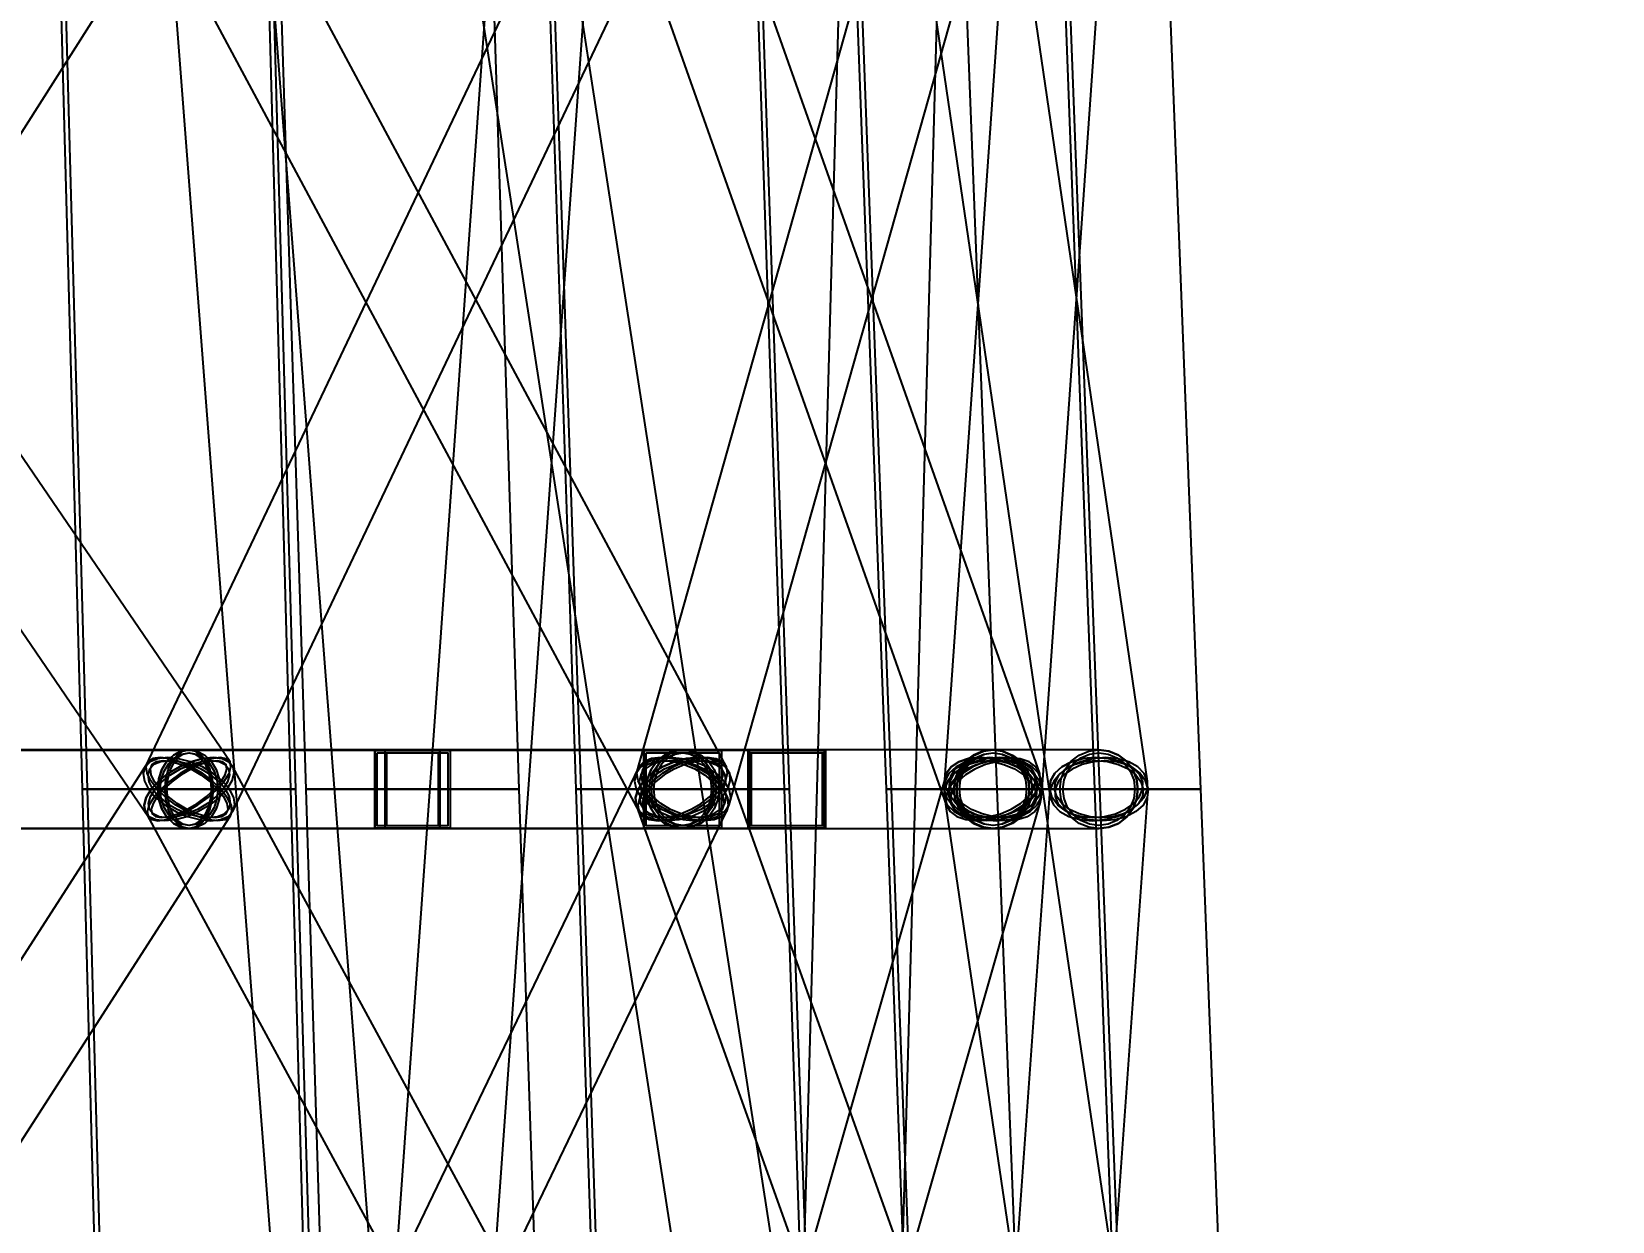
# Model space of a CAD drawing. Header units: millimetres. Extents: x -123812 to 252100, y -3000 to 639000.
# Drawn here: x 10503 to 18645, y 312773 to 318903 of the extents above; entities that cross this region are included whole.
import ezdxf

# ---------------------------------------------------------------- set-up
doc = ezdxf.new("R2010")
doc.units = ezdxf.units.MM
doc.layers.add('D-STR-DIM', color=7, linetype='Continuous', lineweight=13)
doc.layers.add('D-STR-STRC', color=7, linetype='Continuous', lineweight=25)
doc.styles.add('OpenSansCondensed-Light', font='OpenSansCondensed-Light.ttf')
doc.styles.add('TOWER_UNICODE', font='Arial Unicode.ttf')
doc.dimstyles.new('EZDXF', dxfattribs={"dimtxt": 0.25, "dimasz": 0.175, "dimexe": 0.375, "dimexo": 0.125, "dimgap": 0.1, "dimtad": 1, "dimlfac": 100, "dimzin": 12, "dimdsep": 46, "dimtxsty": 'OpenSansCondensed-Light', "dimblk": 'ARCHTICK', "dimcen": 2.5, "dimazin": 3, "dimtfac": 0.5, "dimtmove": 2, "dimatfit": 3})

# ---------------------------------------------------------------- blocks, each defined once
blk = doc.blocks.new('_ARCHTICK')
at = {"color": 0, "linetype": 'BYBLOCK', "const_width": 0.15}
blk.add_lwpolyline([(-0.5, -0.5), (0.5, 0.5)], dxfattribs=at)

msp = doc.modelspace()

# ---------------------------------------------------------------- linework, layer by layer
at = {"layer": 'D-STR-STRC'}
for points in [[(11992.7, 299982.4), (13773, 324982.4), (13764.4, 324993.2), (13739, 325004.4), (13698.8, 325015.4), (13646.3, 325025.3), (13585.2, 325033.4), (13519.6, 325039.3), (13454, 325042.6), (13392.9, 325042.9), (13340.5, 325040.3), (13300.2, 325034.9), (13274.9, 325027.2), (13266.2, 325017.6), (11486, 300017.6)], [(16275.1, 300038.5), (12398.2, 325038.5), (12389.6, 325044.2), (12364.6, 325047), (12324.7, 325046.6), (12272.7, 325042.9), (12212.1, 325036.4), (12147.2, 325027.4), (12082.2, 325016.5), (12021.6, 325004.5), (11969.6, 324992.1), (11929.8, 324980.4), (11904.7, 324969.9), (11896.1, 324961.5), (15773.1, 299961.5)], [(14638.2, 299993.1), (15333.1, 324993.1), (15324.4, 325004.4), (15299.1, 325015.4), (15258.7, 325025.4), (15206.1, 325033.6), (15144.9, 325039.5), (15079.2, 325042.7), (15013.5, 325043), (14952.2, 325040.4), (14899.6, 325035), (14859.3, 325027.3), (14833.9, 325017.7), (14825.3, 325006.9), (14130.4, 300006.9)], [(13216.7, 300019.1), (11292, 325019.1), (11283.4, 325027.7), (11258.1, 325034.4), (11217.8, 325038.8), (11165.4, 325040.5), (11104.3, 325039.5), (11038.7, 325035.8), (10973.2, 325029.6), (10912.1, 325021.4), (10859.6, 325011.8), (10819.4, 325001.3), (10794.1, 324990.8), (10785.5, 324980.9), (12710.2, 299980.9)], [(7691.4, 319859.4), (11102.3, 314859.4), (11121.3, 314843.2), (11153.4, 314837.6), (11196.4, 314843.2), (11247.4, 314859.4), (11303, 314885.2), (11359.2, 314918.8), (11412.4, 314958), (11458.8, 315000), (11495.4, 315042), (11519.5, 315081.2), (11529.7, 315114.8), (11525.1, 315140.6), (8114.2, 320140.6)], [(10965, 320140.6), (7788.8, 315140.6), (7778.6, 315114.8), (7783.5, 315081.2), (7803.1, 315042), (7836.2, 315000), (7880.4, 314958), (7932.8, 314918.8), (7989.7, 314885.2), (8047.4, 314859.4), (8101.8, 314843.2), (8149.3, 314837.6), (8186.6, 314843.2), (8211.2, 314859.4), (11387.4, 319859.4)], [(10949.9, 319885.2), (13630.1, 314885.2), (13650.2, 314859.4), (13684.5, 314843.2), (13730.4, 314837.6), (13785, 314843.2), (13844.4, 314859.4), (13904.6, 314885.2), (13961.5, 314918.8), (14011.3, 314958), (14050.5, 315000), (14076.5, 315042), (14087.5, 315081.2), (14082.7, 315114.8), (11402.6, 320114.8)], [(13461.7, 320114.8), (11087.4, 315114.8), (11077.4, 315081.2), (11083.5, 315042), (11105.2, 315000), (11141.2, 314958), (11189, 314918.8), (11245.2, 314885.2), (11306.1, 314859.4), (11367.5, 314843.2), (11425.3, 314837.6), (11475.5, 314843.2), (11514.6, 314859.4), (11540, 314885.2), (13914.3, 319885.2)], [(13447.4, 319918.8), (15214.2, 314918.8), (15233.5, 314885.2), (15267.9, 314859.4), (15315.1, 314843.2), (15371.8, 314837.6), (15434.1, 314843.2), (15497.8, 314859.4), (15558.7, 314885.2), (15612.4, 314918.8), (15655.4, 314958), (15684.7, 315000), (15698.4, 315042), (15695.4, 315081.2), (13928.6, 320081.2)], [(15026.9, 320081.2), (13616.3, 315081.2), (13608.5, 315042), (13617.5, 315000), (13642.8, 314958), (13682.6, 314918.8), (13734.3, 314885.2), (13794.4, 314859.4), (13858.6, 314843.2), (13922.7, 314837.6), (13982.3, 314843.2), (14033.3, 314859.4), (14072.2, 314885.2), (14096.5, 314918.8), (15507.1, 319918.8)], [(15016.6, 319958), (15749.6, 314958), (15766.3, 314918.8), (15798.8, 314885.2), (15845.2, 314859.4), (15902, 314843.2), (15965.5, 314837.6), (16031.4, 314843.2), (16095.2, 314859.4), (16152.4, 314885.2), (16199.3, 314918.8), (16232.6, 314958), (16250, 315000), (16250.4, 315042), (15517.4, 320042)], [(15552.5, 320000), (15201.7, 315000), (15214.6, 314958), (15243.9, 314918.8), (15287.5, 314885.2), (15342.5, 314859.4), (15405.2, 314843.2), (15471.3, 314837.6), (15536.2, 314843.2), (15595.6, 314859.4), (15645.4, 314885.2), (15682.2, 314918.8), (15703.5, 314958), (15707.9, 315000), (16058.6, 320000)], [(8000, 314796.8), (11313.7, 314796.8), (11345.7, 314803.7), (11375.6, 314824), (11401.2, 314856.3), (11420.8, 314898.4), (11433.2, 314947.4), (11437.4, 315000), (11433.2, 315052.6), (11420.8, 315101.6), (11401.2, 315143.7), (11375.6, 315176), (11345.7, 315196.3), (11313.7, 315203.2), (8000, 315203.2)], [(8000, 314796.8), (11313.7, 314796.8), (11345.7, 314803.7), (11375.6, 314824), (11401.2, 314856.3), (11420.8, 314898.4), (11433.2, 314947.4), (11437.4, 315000), (11433.2, 315052.6), (11420.8, 315101.6), (11401.2, 315143.7), (11375.6, 315176), (11345.7, 315196.3), (11313.7, 315203.2), (8000, 315203.2)], [(8308.5, 309858.4), (11524.3, 314858.4), (11534.6, 314884.4), (11529.8, 314918.3), (11510.3, 314957.7), (11477.4, 315000), (11433.3, 315042.3), (11381.1, 315081.7), (11324.3, 315115.6), (11266.8, 315141.6), (11212.5, 315157.9), (11165.1, 315163.5), (11127.8, 315157.9), (11103.1, 315141.6), (7887.4, 310141.6)], [(14248.8, 310115.6), (11539.6, 315115.6), (11519.3, 315141.6), (11484.9, 315157.9), (11438.9, 315163.5), (11384.3, 315157.9), (11325, 315141.6), (11264.8, 315115.6), (11208, 315081.8), (11158.4, 315042.3), (11119.4, 315000), (11093.6, 314957.7), (11082.8, 314918.2), (11087.8, 314884.4), (13797, 309884.4)], [(11678.5, 309884.4), (14082.3, 314884.4), (14092.5, 314918.2), (14086.5, 314957.7), (14064.8, 315000), (14029, 315042.3), (13981.4, 315081.8), (13925.2, 315115.6), (13864.4, 315141.6), (13803, 315157.9), (13745.3, 315163.5), (13695.2, 315157.9), (13656, 315141.6), (13630.5, 315115.6), (11226.7, 310115.6)], [(15881.5, 310081.8), (14096.8, 315081.8), (14077.3, 315115.6), (14042.8, 315141.6), (13995.6, 315158), (13938.9, 315163.5), (13876.5, 315158), (13812.8, 315141.6), (13752.1, 315115.6), (13698.4, 315081.8), (13655.6, 315042.3), (13626.4, 315000), (13612.9, 314957.7), (13616, 314918.2), (15400.7, 309918.2)], [(14267.1, 309918.2), (15694.7, 314918.2), (15702.7, 314957.7), (15693.7, 315000), (15668.5, 315042.3), (15628.8, 315081.8), (15577.1, 315115.6), (15517.2, 315141.6), (15452.9, 315158), (15388.9, 315163.5), (15329.3, 315158), (15278.2, 315141.6), (15239.2, 315115.6), (15214.9, 315081.8), (13787.3, 310081.8)], [(16444.1, 310042.3), (15705.2, 315042.3), (15688.4, 315081.8), (15655.8, 315115.6), (15609.4, 315141.6), (15552.5, 315158), (15488.9, 315163.5), (15423.1, 315158), (15359.3, 315141.6), (15302.1, 315115.6), (15255.3, 315081.8), (15222.1, 315042.3), (15204.8, 315000), (15204.4, 314957.7), (15943.4, 309957.7)], [(15896.3, 310000), (16253.1, 315000), (16240.2, 315042.3), (16210.9, 315081.8), (16167.3, 315115.6), (16112.3, 315141.6), (16049.6, 315158), (15983.5, 315163.5), (15918.6, 315158), (15859.2, 315141.6), (15809.4, 315115.6), (15772.6, 315081.8), (15751.3, 315042.3), (15746.9, 315000), (15390.2, 310000)]]:
    msp.add_lwpolyline(points, dxfattribs=at)
for points in [[(10627.4, 320000), (10763.7, 315000), (11863.7, 315000), (11725.1, 320000)], [(10651.6, 320000), (10788.6, 315000), (11838.8, 315000), (11700.8, 320000)], [(11757, 320000), (11914.6, 315000), (13014.6, 315000), (12854.7, 320000)], [(13139.2, 320000), (13306.4, 315000), (14406.4, 315000), (14236.9, 320000)], [(13163.4, 320000), (13331.3, 315000), (14381.5, 315000), (14212.6, 320000)], [(14718.1, 320000), (14904.8, 315000), (16004.8, 315000), (15815.8, 320000)], [(14742.4, 320000), (14929.7, 315000), (15979.9, 315000), (15791.6, 320000)], [(15280.9, 320000), (15474.9, 315000), (16525.1, 315000), (16330.2, 320000)], [(7055, 314800), (12606, 314800), (12606, 315200), (7055, 315200)], [(7055, 314800), (12606, 314800), (12606, 315200), (7055, 315200)], [(11152.5, 315000), (11158, 314947.4), (11174.1, 314898.4), (11199.7, 314856.3), (11233.1, 314824), (11272, 314803.7), (11313.7, 314796.8), (13856.4, 314796.8), (13898.1, 314803.7), (13937, 314824), (13970.4, 314856.3), (13996, 314898.4), (14012.1, 314947.4), (14017.6, 315000), (14012.1, 315052.6), (13996, 315101.6), (13970.4, 315143.7), (13937, 315176), (13898.1, 315196.3), (13856.4, 315203.2), (11313.7, 315203.2), (11272, 315196.3), (11233.1, 315176), (11199.7, 315143.7), (11174.1, 315101.6), (11158, 315052.6)], [(11474.9, 315000), (11469.4, 314947.4), (11453.3, 314898.4), (11427.7, 314856.3), (11394.3, 314824), (11355.4, 314803.7), (11313.7, 314796.8), (11272, 314803.7), (11233.1, 314824), (11199.7, 314856.3), (11174.1, 314898.4), (11158, 314947.4), (11152.5, 315000), (11158, 315052.6), (11174.1, 315101.6), (11199.7, 315143.7), (11233.1, 315176), (11272, 315196.3), (11313.7, 315203.2), (11355.4, 315196.3), (11394.3, 315176), (11427.7, 315143.7), (11453.3, 315101.6), (11469.4, 315052.6)], [(11152.5, 315000), (11158, 314947.4), (11174.1, 314898.4), (11199.7, 314856.3), (11233.1, 314824), (11272, 314803.7), (11313.7, 314796.8), (13856.4, 314796.8), (13898.1, 314803.7), (13937, 314824), (13970.4, 314856.3), (13996, 314898.4), (14012.1, 314947.4), (14017.6, 315000), (14012.1, 315052.6), (13996, 315101.6), (13970.4, 315143.7), (13937, 315176), (13898.1, 315196.3), (13856.4, 315203.2), (11313.7, 315203.2), (11272, 315196.3), (11233.1, 315176), (11199.7, 315143.7), (11174.1, 315101.6), (11158, 315052.6)], [(11474.9, 315000), (11469.4, 314947.4), (11453.3, 314898.4), (11427.7, 314856.3), (11394.3, 314824), (11355.4, 314803.7), (11313.7, 314796.8), (11272, 314803.7), (11233.1, 314824), (11199.7, 314856.3), (11174.1, 314898.4), (11158, 314947.4), (11152.5, 315000), (11158, 315052.6), (11174.1, 315101.6), (11199.7, 315143.7), (11233.1, 315176), (11272, 315196.3), (11313.7, 315203.2), (11355.4, 315196.3), (11394.3, 315176), (11427.7, 315143.7), (11453.3, 315101.6), (11469.4, 315052.6)], [(11437.4, 315000), (11433.2, 314947.4), (11420.8, 314898.4), (11401.2, 314856.3), (11375.6, 314824), (11345.7, 314803.7), (11313.7, 314796.8), (11281.7, 314803.7), (11251.9, 314824), (11226.2, 314856.3), (11206.6, 314898.4), (11194.2, 314947.4), (11190, 315000), (11194.2, 315052.6), (11206.6, 315101.6), (11226.2, 315143.7), (11251.9, 315176), (11281.7, 315196.3), (11313.7, 315203.2), (11345.7, 315196.3), (11375.6, 315176), (11401.2, 315143.7), (11420.8, 315101.6), (11433.2, 315052.6)], [(11437.4, 315000), (11433.2, 314947.4), (11420.8, 314898.4), (11401.2, 314856.3), (11375.6, 314824), (11345.7, 314803.7), (11313.7, 314796.8), (11281.7, 314803.7), (11251.9, 314824), (11226.2, 314856.3), (11206.6, 314898.4), (11194.2, 314947.4), (11190, 315000), (11194.2, 315052.6), (11206.6, 315101.6), (11226.2, 315143.7), (11251.9, 315176), (11281.7, 315196.3), (11313.7, 315203.2), (11345.7, 315196.3), (11375.6, 315176), (11401.2, 315143.7), (11420.8, 315101.6), (11433.2, 315052.6)], [(12271.4, 314800), (14586, 314800), (14586, 315200), (12271.4, 315200)], [(12271.4, 315200), (12657.8, 315200), (12657.8, 314800), (12271.4, 314800)], [(12271.4, 314800), (14586, 314800), (14586, 315200), (12271.4, 315200)], [(12271.4, 315200), (12657.8, 315200), (12657.8, 314800), (12271.4, 314800)], [(12323.1, 315200), (12606, 315200), (12606, 314800), (12323.1, 314800)], [(12323.1, 315200), (12606, 315200), (12606, 314800), (12323.1, 314800)], [(13656.9, 314800), (14592.4, 314800), (14592.4, 315200), (13656.9, 315200)], [(13656.9, 315200), (14056, 315200), (14056, 314800), (13656.9, 314800)], [(13668.7, 315000), (13675.1, 314947.4), (13693.8, 314898.4), (13723.7, 314856.3), (13762.5, 314824), (13807.8, 314803.7), (13856.4, 314796.8), (15454.8, 314796.8), (15503.4, 314803.7), (15548.7, 314824), (15587.6, 314856.3), (15617.4, 314898.4), (15636.1, 314947.4), (15642.5, 315000), (15636.1, 315052.6), (15617.4, 315101.6), (15587.6, 315143.7), (15548.7, 315176), (15503.4, 315196.3), (15454.8, 315203.2), (13856.4, 315203.2), (13807.8, 315196.3), (13762.5, 315176), (13723.7, 315143.7), (13693.8, 315101.6), (13675.1, 315052.6)], [(14044.1, 315000), (14037.7, 314947.4), (14019, 314898.4), (13989.2, 314856.3), (13950.3, 314824), (13905, 314803.7), (13856.4, 314796.8), (13807.8, 314803.7), (13762.5, 314824), (13723.7, 314856.3), (13693.8, 314898.4), (13675.1, 314947.4), (13668.7, 315000), (13675.1, 315052.6), (13693.8, 315101.6), (13723.7, 315143.7), (13762.5, 315176), (13807.8, 315196.3), (13856.4, 315203.2), (13905, 315196.3), (13950.3, 315176), (13989.2, 315143.7), (14019, 315101.6), (14037.7, 315052.6)], [(13668.7, 315000), (13675.1, 314947.4), (13693.8, 314898.4), (13723.7, 314856.3), (13762.5, 314824), (13807.8, 314803.7), (13856.4, 314796.8), (15454.8, 314796.8), (15503.4, 314803.7), (15548.7, 314824), (15587.6, 314856.3), (15617.4, 314898.4), (15636.1, 314947.4), (15642.5, 315000), (15636.1, 315052.6), (15617.4, 315101.6), (15587.6, 315143.7), (15548.7, 315176), (15503.4, 315196.3), (15454.8, 315203.2), (13856.4, 315203.2), (13807.8, 315196.3), (13762.5, 315176), (13723.7, 315143.7), (13693.8, 315101.6), (13675.1, 315052.6)], [(14044.1, 315000), (14037.7, 314947.4), (14019, 314898.4), (13989.2, 314856.3), (13950.3, 314824), (13905, 314803.7), (13856.4, 314796.8), (13807.8, 314803.7), (13762.5, 314824), (13723.7, 314856.3), (13693.8, 314898.4), (13675.1, 314947.4), (13668.7, 315000), (13675.1, 315052.6), (13693.8, 315101.6), (13723.7, 315143.7), (13762.5, 315176), (13807.8, 315196.3), (13856.4, 315203.2), (13905, 315196.3), (13950.3, 315176), (13989.2, 315143.7), (14019, 315101.6), (14037.7, 315052.6)], [(14017.6, 315000), (14012.1, 314947.4), (13996, 314898.4), (13970.4, 314856.3), (13937, 314824), (13898.1, 314803.7), (13856.4, 314796.8), (13814.7, 314803.7), (13775.8, 314824), (13742.4, 314856.3), (13716.8, 314898.4), (13700.7, 314947.4), (13695.2, 315000), (13700.7, 315052.6), (13716.8, 315101.6), (13742.4, 315143.7), (13775.8, 315176), (13814.7, 315196.3), (13856.4, 315203.2), (13898.1, 315196.3), (13937, 315176), (13970.4, 315143.7), (13996, 315101.6), (14012.1, 315052.6)], [(14017.6, 315000), (14012.1, 314947.4), (13996, 314898.4), (13970.4, 314856.3), (13937, 314824), (13898.1, 314803.7), (13856.4, 314796.8), (13814.7, 314803.7), (13775.8, 314824), (13742.4, 314856.3), (13716.8, 314898.4), (13700.7, 314947.4), (13695.2, 315000), (13700.7, 315052.6), (13716.8, 315101.6), (13742.4, 315143.7), (13775.8, 315176), (13814.7, 315196.3), (13856.4, 315203.2), (13898.1, 315196.3), (13937, 315176), (13970.4, 315143.7), (13996, 315101.6), (14012.1, 315052.6)], [(14193.3, 315200), (14592.4, 315200), (14592.4, 314800), (14193.3, 314800)], [(14199.7, 315200), (14586, 315200), (14586, 314800), (14199.7, 314800)], [(14199.7, 315200), (14586, 315200), (14586, 314800), (14199.7, 314800)], [(15253.4, 315000), (15260.2, 314947.4), (15280.3, 314898.4), (15312.4, 314856.3), (15354.1, 314824), (15402.7, 314803.7), (15454.8, 314796.8), (16000, 314796.8), (16052.1, 314803.7), (16100.7, 314824), (16142.5, 314856.3), (16174.5, 314898.4), (16194.6, 314947.4), (16201.5, 315000), (16194.6, 315052.6), (16174.5, 315101.6), (16142.5, 315143.7), (16100.7, 315176), (16052.1, 315196.3), (16000, 315203.2), (15454.8, 315203.2), (15402.7, 315196.3), (15354.1, 315176), (15312.4, 315143.7), (15280.3, 315101.6), (15260.2, 315052.6)], [(15656.3, 315000), (15649.4, 314947.4), (15629.3, 314898.4), (15597.3, 314856.3), (15555.5, 314824), (15507, 314803.7), (15454.8, 314796.8), (15402.7, 314803.7), (15354.1, 314824), (15312.4, 314856.3), (15280.3, 314898.4), (15260.2, 314947.4), (15253.4, 315000), (15260.2, 315052.6), (15280.3, 315101.6), (15312.4, 315143.7), (15354.1, 315176), (15402.7, 315196.3), (15454.8, 315203.2), (15507, 315196.3), (15555.5, 315176), (15597.3, 315143.7), (15629.3, 315101.6), (15649.4, 315052.6)], [(15253.4, 315000), (15260.2, 314947.4), (15280.3, 314898.4), (15312.4, 314856.3), (15354.1, 314824), (15402.7, 314803.7), (15454.8, 314796.8), (16000, 314796.8), (16052.1, 314803.7), (16100.7, 314824), (16142.5, 314856.3), (16174.5, 314898.4), (16194.6, 314947.4), (16201.5, 315000), (16194.6, 315052.6), (16174.5, 315101.6), (16142.5, 315143.7), (16100.7, 315176), (16052.1, 315196.3), (16000, 315203.2), (15454.8, 315203.2), (15402.7, 315196.3), (15354.1, 315176), (15312.4, 315143.7), (15280.3, 315101.6), (15260.2, 315052.6)], [(15656.3, 315000), (15649.4, 314947.4), (15629.3, 314898.4), (15597.3, 314856.3), (15555.5, 314824), (15507, 314803.7), (15454.8, 314796.8), (15402.7, 314803.7), (15354.1, 314824), (15312.4, 314856.3), (15280.3, 314898.4), (15260.2, 314947.4), (15253.4, 315000), (15260.2, 315052.6), (15280.3, 315101.6), (15312.4, 315143.7), (15354.1, 315176), (15402.7, 315196.3), (15454.8, 315203.2), (15507, 315196.3), (15555.5, 315176), (15597.3, 315143.7), (15629.3, 315101.6), (15649.4, 315052.6)], [(15642.5, 315000), (15636.1, 314947.4), (15617.4, 314898.4), (15587.6, 314856.3), (15548.7, 314824), (15503.4, 314803.7), (15454.8, 314796.8), (15406.2, 314803.7), (15360.9, 314824), (15322.1, 314856.3), (15292.2, 314898.4), (15273.5, 314947.4), (15267.1, 315000), (15273.5, 315052.6), (15292.2, 315101.6), (15322.1, 315143.7), (15360.9, 315176), (15406.2, 315196.3), (15454.8, 315203.2), (15503.4, 315196.3), (15548.7, 315176), (15587.6, 315143.7), (15617.4, 315101.6), (15636.1, 315052.6)], [(15642.5, 315000), (15636.1, 314947.4), (15617.4, 314898.4), (15587.6, 314856.3), (15548.7, 314824), (15503.4, 314803.7), (15454.8, 314796.8), (15406.2, 314803.7), (15360.9, 314824), (15322.1, 314856.3), (15292.2, 314898.4), (15273.5, 314947.4), (15267.1, 315000), (15273.5, 315052.6), (15292.2, 315101.6), (15322.1, 315143.7), (15360.9, 315176), (15406.2, 315196.3), (15454.8, 315203.2), (15503.4, 315196.3), (15548.7, 315176), (15587.6, 315143.7), (15617.4, 315101.6), (15636.1, 315052.6)], [(16201.5, 315000), (16194.6, 314947.4), (16174.5, 314898.4), (16142.5, 314856.3), (16100.7, 314824), (16052.1, 314803.7), (16000, 314796.8), (15947.9, 314803.7), (15899.3, 314824), (15857.5, 314856.3), (15825.5, 314898.4), (15805.4, 314947.4), (15798.5, 315000), (15805.4, 315052.6), (15825.5, 315101.6), (15857.5, 315143.7), (15899.3, 315176), (15947.9, 315196.3), (16000, 315203.2), (16052.1, 315196.3), (16100.7, 315176), (16142.5, 315143.7), (16174.5, 315101.6), (16194.6, 315052.6)], [(16201.5, 315000), (16194.6, 314947.4), (16174.5, 314898.4), (16142.5, 314856.3), (16100.7, 314824), (16052.1, 314803.7), (16000, 314796.8), (15947.9, 314803.7), (15899.3, 314824), (15857.5, 314856.3), (15825.5, 314898.4), (15805.4, 314947.4), (15798.5, 315000), (15805.4, 315052.6), (15825.5, 315101.6), (15857.5, 315143.7), (15899.3, 315176), (15947.9, 315196.3), (16000, 315203.2), (16052.1, 315196.3), (16100.7, 315176), (16142.5, 315143.7), (16174.5, 315101.6), (16194.6, 315052.6)], [(11105.2, 315000), (11141.2, 314958), (11189, 314918.8), (11245.2, 314885.2), (11306.1, 314859.4), (11367.5, 314843.2), (11425.3, 314837.6), (11475.5, 314843.2), (11514.6, 314859.4), (11540, 314885.2), (11550, 314918.8), (11544, 314958), (11522.2, 315000), (11486.2, 315042), (11438.4, 315081.2), (11382.2, 315114.8), (11321.3, 315140.6), (11259.9, 315156.8), (11202.1, 315162.4), (11152, 315156.8), (11112.8, 315140.6), (11087.4, 315114.8), (11077.4, 315081.2), (11083.5, 315042)], [(11508, 315000), (11469, 314957.7), (11419.4, 314918.2), (11362.6, 314884.4), (11302.4, 314858.4), (11243.1, 314842.1), (11188.5, 314836.5), (11142.5, 314842.1), (11108.1, 314858.4), (11087.8, 314884.4), (11082.8, 314918.2), (11093.6, 314957.7), (11119.4, 315000), (11158.4, 315042.3), (11208, 315081.8), (11264.8, 315115.6), (11325, 315141.6), (11384.3, 315157.9), (11438.9, 315163.5), (11484.9, 315157.9), (11519.3, 315141.6), (11539.6, 315115.6), (11544.6, 315081.8), (11533.8, 315042.3)], [(11477.4, 315000), (11510.3, 314957.7), (11529.8, 314918.3), (11534.6, 314884.4), (11524.3, 314858.4), (11499.7, 314842.1), (11462.4, 314836.5), (11414.9, 314842.1), (11360.6, 314858.4), (11303.1, 314884.4), (11246.3, 314918.3), (11194.1, 314957.7), (11150, 315000), (11117.1, 315042.3), (11097.6, 315081.7), (11092.9, 315115.6), (11103.1, 315141.6), (11127.8, 315157.9), (11165.1, 315163.5), (11212.5, 315157.9), (11266.8, 315141.6), (11324.3, 315115.6), (11381.1, 315081.7), (11433.3, 315042.3)], [(11168.6, 315000), (11132, 314958), (11107.9, 314918.8), (11097.7, 314885.2), (11102.3, 314859.4), (11121.3, 314843.2), (11153.4, 314837.6), (11196.4, 314843.2), (11247.4, 314859.4), (11303, 314885.2), (11359.2, 314918.8), (11412.4, 314958), (11458.8, 315000), (11495.4, 315042), (11519.5, 315081.2), (11529.7, 315114.8), (11525.1, 315140.6), (11506.1, 315156.8), (11474, 315162.4), (11431, 315156.8), (11380, 315140.6), (11324.5, 315114.8), (11268.2, 315081.2), (11215, 315042)], [(11125.8, 315000), (11158.2, 314962.1), (11201.2, 314926.8), (11252, 314896.5), (11306.9, 314873.2), (11362.2, 314858.6), (11414.3, 314853.6), (11459.5, 314858.6), (11494.8, 314873.2), (11517.8, 314896.5), (11526.8, 314926.8), (11521.3, 314962.1), (11501.7, 315000), (11469.2, 315037.9), (11426.2, 315073.2), (11375.5, 315103.5), (11320.6, 315126.8), (11265.2, 315141.4), (11213.1, 315146.4), (11167.9, 315141.4), (11132.6, 315126.8), (11109.7, 315103.5), (11100.6, 315073.2), (11106.1, 315037.9)], [(11488.9, 315000), (11453.7, 314961.8), (11409, 314926.3), (11357.8, 314895.8), (11303.5, 314872.3), (11250, 314857.6), (11200.8, 314852.6), (11159.3, 314857.6), (11128.4, 314872.3), (11110, 314895.8), (11105.6, 314926.3), (11115.3, 314961.8), (11138.5, 315000), (11173.7, 315038.2), (11218.4, 315073.7), (11269.7, 315104.2), (11323.9, 315127.7), (11377.4, 315142.4), (11426.6, 315147.4), (11468.1, 315142.4), (11499, 315127.7), (11517.4, 315104.2), (11521.8, 315073.7), (11512.1, 315038.2)], [(11461.3, 315000), (11490.9, 314961.9), (11508.5, 314926.3), (11512.8, 314895.8), (11503.6, 314872.3), (11481.4, 314857.6), (11447.7, 314852.6), (11405, 314857.6), (11356, 314872.3), (11304.1, 314895.8), (11252.9, 314926.3), (11205.9, 314961.9), (11166.1, 315000), (11136.5, 315038.1), (11118.9, 315073.7), (11114.6, 315104.2), (11123.9, 315127.7), (11146.1, 315142.4), (11179.7, 315147.4), (11222.5, 315142.4), (11271.4, 315127.7), (11323.3, 315104.2), (11374.5, 315073.7), (11421.6, 315038.1)], [(11182.9, 315000), (11149.9, 314962.1), (11128.1, 314926.8), (11119, 314896.5), (11123.1, 314873.2), (11140.2, 314858.6), (11169.2, 314853.6), (11208, 314858.6), (11253.9, 314873.2), (11304, 314896.5), (11354.7, 314926.8), (11402.7, 314962.1), (11444.5, 315000), (11477.5, 315037.9), (11499.3, 315073.2), (11508.4, 315103.5), (11504.3, 315126.8), (11487.2, 315141.4), (11458.2, 315146.4), (11419.5, 315141.4), (11373.5, 315126.8), (11323.4, 315103.5), (11272.7, 315073.2), (11224.7, 315037.9)], [(11462.2, 315000), (11457.2, 314951.5), (11442.3, 314906.4), (11418.7, 314867.6), (11388, 314837.9), (11352.1, 314819.2), (11313.7, 314812.8), (11275.3, 314819.2), (11239.5, 314837.9), (11208.7, 314867.6), (11185.1, 314906.4), (11170.3, 314951.5), (11165.2, 315000), (11170.3, 315048.5), (11185.1, 315093.6), (11208.7, 315132.4), (11239.5, 315162.1), (11275.3, 315180.8), (11313.7, 315187.2), (11352.1, 315180.8), (11388, 315162.1), (11418.7, 315132.4), (11442.3, 315093.6), (11457.2, 315048.5)], [(11462.2, 315000), (11457.2, 314951.5), (11442.3, 314906.4), (11418.7, 314867.6), (11388, 314837.9), (11352.1, 314819.2), (11313.7, 314812.8), (11275.3, 314819.2), (11239.5, 314837.9), (11208.7, 314867.6), (11185.1, 314906.4), (11170.3, 314951.5), (11165.2, 315000), (11170.3, 315048.5), (11185.1, 315093.6), (11208.7, 315132.4), (11239.5, 315162.1), (11275.3, 315180.8), (11313.7, 315187.2), (11352.1, 315180.8), (11388, 315162.1), (11418.7, 315132.4), (11442.3, 315093.6), (11457.2, 315048.5)], [(11427.7, 315000), (11423.8, 314951.5), (11412.4, 314906.4), (11394.3, 314867.6), (11370.7, 314837.9), (11343.2, 314819.2), (11313.7, 314812.8), (11284.2, 314819.2), (11256.7, 314837.9), (11233.1, 314867.6), (11215, 314906.4), (11203.6, 314951.5), (11199.7, 315000), (11203.6, 315048.5), (11215, 315093.6), (11233.1, 315132.4), (11256.7, 315162.1), (11284.2, 315180.8), (11313.7, 315187.2), (11343.2, 315180.8), (11370.7, 315162.1), (11394.3, 315132.4), (11412.4, 315093.6), (11423.8, 315048.5)], [(11427.7, 315000), (11423.8, 314951.5), (11412.4, 314906.4), (11394.3, 314867.6), (11370.7, 314837.9), (11343.2, 314819.2), (11313.7, 314812.8), (11284.2, 314819.2), (11256.7, 314837.9), (11233.1, 314867.6), (11215, 314906.4), (11203.6, 314951.5), (11199.7, 315000), (11203.6, 315048.5), (11215, 315093.6), (11233.1, 315132.4), (11256.7, 315162.1), (11284.2, 315180.8), (11313.7, 315187.2), (11343.2, 315180.8), (11370.7, 315162.1), (11394.3, 315132.4), (11412.4, 315093.6), (11423.8, 315048.5)], [(12283, 315188), (12646.2, 315188), (12646.2, 314812), (12283, 314812)], [(12283, 315188), (12646.2, 315188), (12646.2, 314812), (12283, 314812)], [(12331.6, 315188), (12597.5, 315188), (12597.5, 314812), (12331.6, 314812)], [(12331.6, 315188), (12597.5, 315188), (12597.5, 314812), (12331.6, 314812)], [(13617.5, 315000), (13642.8, 314958), (13682.6, 314918.8), (13734.3, 314885.2), (13794.4, 314859.4), (13858.6, 314843.2), (13922.7, 314837.6), (13982.3, 314843.2), (14033.3, 314859.4), (14072.2, 314885.2), (14096.5, 314918.8), (14104.3, 314958), (14095.3, 315000), (14070, 315042), (14030.2, 315081.2), (13978.5, 315114.8), (13918.5, 315140.6), (13854.2, 315156.8), (13790.1, 315162.4), (13730.5, 315156.8), (13679.5, 315140.6), (13640.6, 315114.8), (13616.3, 315081.2), (13608.5, 315042)], [(14086.4, 315000), (14057.2, 314957.7), (14014.4, 314918.2), (13960.8, 314884.4), (13900, 314858.4), (13836.3, 314842), (13774, 314836.5), (13717.2, 314842), (13670, 314858.4), (13635.5, 314884.4), (13616, 314918.2), (13612.9, 314957.7), (13626.4, 315000), (13655.6, 315042.3), (13698.4, 315081.8), (13752.1, 315115.6), (13812.8, 315141.6), (13876.5, 315158), (13938.9, 315163.5), (13995.6, 315158), (14042.8, 315141.6), (14077.3, 315115.6), (14096.8, 315081.8), (14099.9, 315042.3)], [(14064.8, 315000), (14086.5, 314957.7), (14092.5, 314918.2), (14082.3, 314884.4), (14056.8, 314858.4), (14017.7, 314842.1), (13967.5, 314836.5), (13909.8, 314842.1), (13848.4, 314858.4), (13787.6, 314884.4), (13731.5, 314918.2), (13683.8, 314957.7), (13648, 315000), (13626.3, 315042.3), (13620.4, 315081.8), (13630.5, 315115.6), (13656, 315141.6), (13695.2, 315157.9), (13745.3, 315163.5), (13803, 315157.9), (13864.4, 315141.6), (13925.2, 315115.6), (13981.4, 315081.8), (14029, 315042.3)], [(13662.3, 315000), (13636.3, 314958), (13625.3, 314918.8), (13630.1, 314885.2), (13650.2, 314859.4), (13684.5, 314843.2), (13730.4, 314837.6), (13785, 314843.2), (13844.4, 314859.4), (13904.6, 314885.2), (13961.5, 314918.8), (14011.3, 314958), (14050.5, 315000), (14076.5, 315042), (14087.5, 315081.2), (14082.7, 315114.8), (14062.6, 315140.6), (14028.3, 315156.8), (13982.4, 315162.4), (13927.8, 315156.8), (13868.4, 315140.6), (13808.2, 315114.8), (13751.3, 315081.2), (13701.5, 315042)], [(13641, 315000), (13663.8, 314962.1), (13699.7, 314926.8), (13746.4, 314896.5), (13800.5, 314873.2), (13858.4, 314858.6), (13916.2, 314853.6), (13969.9, 314858.6), (14015.9, 314873.2), (14051, 314896.5), (14072.8, 314926.8), (14079.9, 314962.1), (14071.8, 315000), (14049, 315037.9), (14013.1, 315073.2), (13966.5, 315103.5), (13912.3, 315126.8), (13854.4, 315141.4), (13796.6, 315146.4), (13742.9, 315141.4), (13696.9, 315126.8), (13661.8, 315103.5), (13640, 315073.2), (13632.9, 315037.9)], [(14063.8, 315000), (14037.5, 314961.8), (13998.8, 314926.3), (13950.5, 314895.7), (13895.7, 314872.3), (13838.3, 314857.6), (13782.1, 314852.6), (13730.9, 314857.6), (13688.3, 314872.3), (13657.2, 314895.7), (13639.6, 314926.3), (13636.9, 314961.8), (13649, 315000), (13675.3, 315038.2), (13714, 315073.7), (13762.3, 315104.3), (13817.1, 315127.7), (13874.5, 315142.4), (13930.7, 315147.4), (13981.9, 315142.4), (14024.5, 315127.7), (14055.6, 315104.3), (14073.2, 315073.7), (14076, 315038.2)], [(14044.3, 315000), (14063.8, 314961.8), (14069.2, 314926.3), (14060.1, 314895.8), (14037.1, 314872.3), (14001.8, 314857.6), (13956.6, 314852.6), (13904.5, 314857.6), (13849.2, 314872.3), (13794.4, 314895.8), (13743.8, 314926.3), (13700.8, 314961.8), (13668.5, 315000), (13649, 315038.2), (13643.6, 315073.7), (13652.7, 315104.2), (13675.7, 315127.7), (13711, 315142.4), (13756.2, 315147.4), (13808.3, 315142.4), (13863.6, 315127.7), (13918.5, 315104.2), (13969.1, 315073.7), (14012, 315038.2)], [(13681.4, 315000), (13658, 314962.1), (13648.1, 314926.8), (13652.3, 314896.5), (13670.5, 314873.2), (13701.4, 314858.6), (13742.8, 314853.6), (13792, 314858.6), (13845.6, 314873.2), (13899.9, 314896.5), (13951.2, 314926.8), (13996.1, 314962.1), (14031.4, 315000), (14054.9, 315037.9), (14064.8, 315073.2), (14060.5, 315103.5), (14042.3, 315126.8), (14011.4, 315141.4), (13970, 315146.4), (13920.8, 315141.4), (13867.3, 315126.8), (13813, 315103.5), (13761.6, 315073.2), (13716.7, 315037.9)], [(13668.8, 315188), (14044, 315188), (14044, 314812), (13668.8, 314812)], [(14029.4, 315000), (14023.5, 314951.5), (14006.2, 314906.4), (13978.7, 314867.6), (13942.9, 314837.9), (13901.2, 314819.2), (13856.4, 314812.8), (13811.6, 314819.2), (13769.9, 314837.9), (13734.1, 314867.6), (13706.6, 314906.4), (13689.3, 314951.5), (13683.5, 315000), (13689.3, 315048.5), (13706.6, 315093.6), (13734.1, 315132.4), (13769.9, 315162.1), (13811.6, 315180.8), (13856.4, 315187.2), (13901.2, 315180.8), (13942.9, 315162.1), (13978.7, 315132.4), (14006.2, 315093.6), (14023.5, 315048.5)], [(14029.4, 315000), (14023.5, 314951.5), (14006.2, 314906.4), (13978.7, 314867.6), (13942.9, 314837.9), (13901.2, 314819.2), (13856.4, 314812.8), (13811.6, 314819.2), (13769.9, 314837.9), (13734.1, 314867.6), (13706.6, 314906.4), (13689.3, 314951.5), (13683.5, 315000), (13689.3, 315048.5), (13706.6, 315093.6), (13734.1, 315132.4), (13769.9, 315162.1), (13811.6, 315180.8), (13856.4, 315187.2), (13901.2, 315180.8), (13942.9, 315162.1), (13978.7, 315132.4), (14006.2, 315093.6), (14023.5, 315048.5)], [(14004.9, 315000), (13999.9, 314951.5), (13985, 314906.4), (13961.4, 314867.6), (13930.7, 314837.9), (13894.8, 314819.2), (13856.4, 314812.8), (13818, 314819.2), (13782.1, 314837.9), (13751.4, 314867.6), (13727.8, 314906.4), (13713, 314951.5), (13707.9, 315000), (13713, 315048.5), (13727.8, 315093.6), (13751.4, 315132.4), (13782.1, 315162.1), (13818, 315180.8), (13856.4, 315187.2), (13894.8, 315180.8), (13930.7, 315162.1), (13961.4, 315132.4), (13985, 315093.6), (13999.9, 315048.5)], [(14004.9, 315000), (13999.9, 314951.5), (13985, 314906.4), (13961.4, 314867.6), (13930.7, 314837.9), (13894.8, 314819.2), (13856.4, 314812.8), (13818, 314819.2), (13782.1, 314837.9), (13751.4, 314867.6), (13727.8, 314906.4), (13713, 314951.5), (13707.9, 315000), (13713, 315048.5), (13727.8, 315093.6), (13751.4, 315132.4), (13782.1, 315162.1), (13818, 315180.8), (13856.4, 315187.2), (13894.8, 315180.8), (13930.7, 315162.1), (13961.4, 315132.4), (13985, 315093.6), (13999.9, 315048.5)], [(14205.3, 315188), (14580.4, 315188), (14580.4, 314812), (14205.3, 314812)], [(14211.2, 315188), (14574.4, 315188), (14574.4, 314812), (14211.2, 314812)], [(14211.2, 315188), (14574.4, 315188), (14574.4, 314812), (14211.2, 314812)], [(15201.7, 315000), (15214.6, 314958), (15243.9, 314918.8), (15287.5, 314885.2), (15342.5, 314859.4), (15405.2, 314843.2), (15471.3, 314837.6), (15536.2, 314843.2), (15595.6, 314859.4), (15645.4, 314885.2), (15682.2, 314918.8), (15703.5, 314958), (15707.9, 315000), (15695, 315042), (15665.8, 315081.2), (15622.1, 315114.8), (15567.1, 315140.6), (15504.4, 315156.8), (15438.3, 315162.4), (15373.4, 315156.8), (15314, 315140.6), (15264.2, 315114.8), (15227.4, 315081.2), (15206.1, 315042)], [(15704.9, 315000), (15687.5, 314957.7), (15654.3, 314918.2), (15607.5, 314884.4), (15550.3, 314858.4), (15486.6, 314842), (15420.7, 314836.5), (15357.1, 314842), (15300.2, 314858.4), (15253.9, 314884.4), (15221.2, 314918.2), (15204.4, 314957.7), (15204.8, 315000), (15222.1, 315042.3), (15255.3, 315081.8), (15302.1, 315115.6), (15359.3, 315141.6), (15423.1, 315158), (15488.9, 315163.5), (15552.5, 315158), (15609.4, 315141.6), (15655.8, 315115.6), (15688.4, 315081.8), (15705.2, 315042.3)], [(15693.7, 315000), (15702.7, 314957.7), (15694.7, 314918.2), (15670.4, 314884.4), (15631.4, 314858.4), (15580.4, 314842), (15520.8, 314836.5), (15456.7, 314842), (15392.5, 314858.4), (15332.5, 314884.4), (15280.9, 314918.2), (15241.1, 314957.7), (15215.9, 315000), (15207, 315042.3), (15214.9, 315081.8), (15239.2, 315115.6), (15278.2, 315141.6), (15329.3, 315158), (15388.9, 315163.5), (15452.9, 315158), (15517.2, 315141.6), (15577.1, 315115.6), (15628.8, 315081.8), (15668.5, 315042.3)], [(15224.9, 315000), (15211.3, 314958), (15214.2, 314918.8), (15233.5, 314885.2), (15267.9, 314859.4), (15315.1, 314843.2), (15371.8, 314837.6), (15434.1, 314843.2), (15497.8, 314859.4), (15558.7, 314885.2), (15612.4, 314918.8), (15655.4, 314958), (15684.7, 315000), (15698.4, 315042), (15695.4, 315081.2), (15676.1, 315114.8), (15641.7, 315140.6), (15594.5, 315156.8), (15537.9, 315162.4), (15475.5, 315156.8), (15411.8, 315140.6), (15351, 315114.8), (15297.2, 315081.2), (15254.2, 315042)], [(15226.6, 315000), (15238.3, 314962.1), (15264.6, 314926.8), (15304, 314896.5), (15353.6, 314873.2), (15410.1, 314858.6), (15469.7, 314853.6), (15528.2, 314858.6), (15581.8, 314873.2), (15626.7, 314896.5), (15659.9, 314926.8), (15679.1, 314962.1), (15683, 315000), (15671.4, 315037.9), (15645, 315073.2), (15605.7, 315103.5), (15556, 315126.8), (15499.5, 315141.4), (15440, 315146.4), (15381.4, 315141.4), (15327.9, 315126.8), (15283, 315103.5), (15249.8, 315073.2), (15230.6, 315037.9)], [(15680.3, 315000), (15664.6, 314961.8), (15634.7, 314926.3), (15592.5, 314895.7), (15540.9, 314872.3), (15483.4, 314857.6), (15424, 314852.6), (15366.7, 314857.6), (15315.4, 314872.3), (15273.6, 314895.7), (15244.2, 314926.3), (15229.1, 314961.8), (15229.4, 315000), (15245, 315038.2), (15275, 315073.7), (15317.2, 315104.3), (15368.7, 315127.7), (15426.2, 315142.4), (15485.6, 315147.4), (15542.9, 315142.4), (15594.2, 315127.7), (15636, 315104.3), (15665.4, 315073.7), (15680.5, 315038.2)], [(15670.2, 315000), (15678.3, 314961.8), (15671.1, 314926.3), (15649.2, 314895.7), (15614, 314872.3), (15568, 314857.6), (15514.3, 314852.6), (15456.5, 314857.6), (15398.6, 314872.3), (15344.5, 314895.7), (15298, 314926.3), (15262.1, 314961.8), (15239.4, 315000), (15231.4, 315038.2), (15238.5, 315073.7), (15260.4, 315104.3), (15295.6, 315127.7), (15341.6, 315142.4), (15395.4, 315147.4), (15453.1, 315142.4), (15511, 315127.7), (15565.1, 315104.3), (15611.6, 315073.7), (15647.5, 315038.2)], [(15247.5, 315000), (15235.2, 314962.1), (15237.9, 314926.8), (15255.3, 314896.5), (15286.3, 314873.2), (15328.8, 314858.6), (15379.9, 314853.6), (15436.1, 314858.6), (15493.6, 314873.2), (15548.4, 314896.5), (15596.9, 314926.8), (15635.6, 314962.1), (15662.1, 315000), (15674.4, 315037.9), (15671.8, 315073.2), (15654.3, 315103.5), (15623.3, 315126.8), (15580.8, 315141.4), (15529.7, 315146.4), (15473.5, 315141.4), (15416, 315126.8), (15361.2, 315103.5), (15312.7, 315073.2), (15274, 315037.9)], [(15640.4, 315000), (15634.1, 314951.5), (15615.5, 314906.4), (15586.1, 314867.6), (15547.6, 314837.9), (15502.8, 314819.2), (15454.8, 314812.8), (15406.8, 314819.2), (15362, 314837.9), (15323.6, 314867.6), (15294.1, 314906.4), (15275.5, 314951.5), (15269.2, 315000), (15275.5, 315048.5), (15294.1, 315093.6), (15323.6, 315132.4), (15362, 315162.1), (15406.8, 315180.8), (15454.8, 315187.2), (15502.8, 315180.8), (15547.6, 315162.1), (15586.1, 315132.4), (15615.5, 315093.6), (15634.1, 315048.5)], [(15640.4, 315000), (15634.1, 314951.5), (15615.5, 314906.4), (15586.1, 314867.6), (15547.6, 314837.9), (15502.8, 314819.2), (15454.8, 314812.8), (15406.8, 314819.2), (15362, 314837.9), (15323.6, 314867.6), (15294.1, 314906.4), (15275.5, 314951.5), (15269.2, 315000), (15275.5, 315048.5), (15294.1, 315093.6), (15323.6, 315132.4), (15362, 315162.1), (15406.8, 315180.8), (15454.8, 315187.2), (15502.8, 315180.8), (15547.6, 315162.1), (15586.1, 315132.4), (15615.5, 315093.6), (15634.1, 315048.5)], [(15627.8, 315000), (15621.9, 314951.5), (15604.6, 314906.4), (15577.1, 314867.6), (15541.3, 314837.9), (15499.6, 314819.2), (15454.8, 314812.8), (15410.1, 314819.2), (15368.3, 314837.9), (15332.5, 314867.6), (15305, 314906.4), (15287.8, 314951.5), (15281.9, 315000), (15287.8, 315048.5), (15305, 315093.6), (15332.5, 315132.4), (15368.3, 315162.1), (15410.1, 315180.8), (15454.8, 315187.2), (15499.6, 315180.8), (15541.3, 315162.1), (15577.1, 315132.4), (15604.6, 315093.6), (15621.9, 315048.5)], [(15627.8, 315000), (15621.9, 314951.5), (15604.6, 314906.4), (15577.1, 314867.6), (15541.3, 314837.9), (15499.6, 314819.2), (15454.8, 314812.8), (15410.1, 314819.2), (15368.3, 314837.9), (15332.5, 314867.6), (15305, 314906.4), (15287.8, 314951.5), (15281.9, 315000), (15287.8, 315048.5), (15305, 315093.6), (15332.5, 315132.4), (15368.3, 315162.1), (15410.1, 315180.8), (15454.8, 315187.2), (15499.6, 315180.8), (15541.3, 315162.1), (15577.1, 315132.4), (15604.6, 315093.6), (15621.9, 315048.5)], [(16253.1, 315000), (16248.7, 314957.7), (16227.4, 314918.2), (16190.6, 314884.4), (16140.8, 314858.4), (16081.4, 314842), (16016.5, 314836.5), (15950.4, 314842), (15887.7, 314858.4), (15832.7, 314884.4), (15789.1, 314918.2), (15759.8, 314957.7), (15746.9, 315000), (15751.3, 315042.3), (15772.6, 315081.8), (15809.4, 315115.6), (15859.2, 315141.6), (15918.6, 315158), (15983.5, 315163.5), (16049.6, 315158), (16112.3, 315141.6), (16167.3, 315115.6), (16210.9, 315081.8), (16240.2, 315042.3)], [(15750, 315000), (15749.6, 314958), (15766.3, 314918.8), (15798.8, 314885.2), (15845.2, 314859.4), (15902, 314843.2), (15965.5, 314837.6), (16031.4, 314843.2), (16095.2, 314859.4), (16152.4, 314885.2), (16199.3, 314918.8), (16232.6, 314958), (16250, 315000), (16250.4, 315042), (16233.7, 315081.2), (16201.2, 315114.8), (16154.8, 315140.6), (16098, 315156.8), (16034.5, 315162.4), (15968.6, 315156.8), (15904.8, 315140.6), (15847.6, 315114.8), (15800.7, 315081.2), (15767.4, 315042)], [(16228.2, 315000), (16224.2, 314961.8), (16205, 314926.3), (16171.8, 314895.7), (16127, 314872.3), (16073.4, 314857.6), (16014.9, 314852.5), (15955.3, 314857.6), (15898.8, 314872.3), (15849.2, 314895.7), (15809.8, 314926.3), (15783.4, 314961.8), (15771.8, 315000), (15775.8, 315038.2), (15795, 315073.7), (15828.2, 315104.3), (15873, 315127.7), (15926.6, 315142.4), (15985.1, 315147.5), (16044.7, 315142.4), (16101.2, 315127.7), (16150.8, 315104.3), (16190.2, 315073.7), (16216.6, 315038.2)], [(15774.6, 315000), (15774.2, 314962.1), (15789.3, 314926.8), (15818.6, 314896.5), (15860.4, 314873.2), (15911.7, 314858.6), (15968.9, 314853.6), (16028.3, 314858.6), (16085.8, 314873.2), (16137.4, 314896.5), (16179.7, 314926.8), (16209.7, 314962.1), (16225.4, 315000), (16225.8, 315037.9), (16210.7, 315073.2), (16181.4, 315103.5), (16139.6, 315126.8), (16088.3, 315141.4), (16031.1, 315146.4), (15971.7, 315141.4), (15914.2, 315126.8), (15862.6, 315103.5), (15820.3, 315073.2), (15790.3, 315037.9)], [(16185.6, 315000), (16179.3, 314951.5), (16160.7, 314906.4), (16131.2, 314867.6), (16092.8, 314837.9), (16048, 314819.2), (16000, 314812.8), (15952, 314819.2), (15907.2, 314837.9), (15868.8, 314867.6), (15839.3, 314906.4), (15820.7, 314951.5), (15814.4, 315000), (15820.7, 315048.5), (15839.3, 315093.6), (15868.8, 315132.4), (15907.2, 315162.1), (15952, 315180.8), (16000, 315187.2), (16048, 315180.8), (16092.8, 315162.1), (16131.2, 315132.4), (16160.7, 315093.6), (16179.3, 315048.5)], [(16185.6, 315000), (16179.3, 314951.5), (16160.7, 314906.4), (16131.2, 314867.6), (16092.8, 314837.9), (16048, 314819.2), (16000, 314812.8), (15952, 314819.2), (15907.2, 314837.9), (15868.8, 314867.6), (15839.3, 314906.4), (15820.7, 314951.5), (15814.4, 315000), (15820.7, 315048.5), (15839.3, 315093.6), (15868.8, 315132.4), (15907.2, 315162.1), (15952, 315180.8), (16000, 315187.2), (16048, 315180.8), (16092.8, 315162.1), (16131.2, 315132.4), (16160.7, 315093.6), (16179.3, 315048.5)], [(10763.7, 315000), (10896, 310000), (12009.2, 310000), (11863.7, 315000)], [(11863.7, 315000), (11845, 315000), (11790, 315000), (11702.6, 315000), (11588.7, 315000), (11456.1, 315000), (11313.7, 315000), (11171.4, 315000), (11038.7, 315000), (10924.8, 315000), (10837.4, 315000), (10782.4, 315000), (10763.7, 315000), (10782.4, 315000), (10837.4, 315000), (10924.8, 315000), (11038.7, 315000), (11171.4, 315000), (11313.7, 315000), (11456.1, 315000), (11588.7, 315000), (11702.6, 315000), (11790, 315000), (11845, 315000)], [(10788.6, 315000), (10923.8, 310000), (11974.9, 310000), (11838.8, 315000)], [(11838.8, 315000), (11820.9, 315000), (11768.5, 315000), (11685, 315000), (11576.3, 315000), (11449.6, 315000), (11313.7, 315000), (11177.8, 315000), (11051.2, 315000), (10942.4, 315000), (10859, 315000), (10806.5, 315000), (10788.6, 315000), (10806.5, 315000), (10859, 315000), (10942.4, 315000), (11051.2, 315000), (11177.8, 315000), (11313.7, 315000), (11449.6, 315000), (11576.3, 315000), (11685, 315000), (11768.5, 315000), (11820.9, 315000)], [(11914.6, 315000), (12069.1, 310000), (13182.3, 310000), (13014.6, 315000)], [(13014.6, 315000), (12995.8, 315000), (12940.9, 315000), (12853.5, 315000), (12739.6, 315000), (12606.9, 315000), (12464.6, 315000), (12322.2, 315000), (12189.6, 315000), (12075.7, 315000), (11988.3, 315000), (11933.3, 315000), (11914.6, 315000), (11933.3, 315000), (11988.3, 315000), (12075.7, 315000), (12189.6, 315000), (12322.2, 315000), (12464.6, 315000), (12606.9, 315000), (12739.6, 315000), (12853.5, 315000), (12940.9, 315000), (12995.8, 315000)], [(13306.4, 315000), (13470.6, 310000), (14583.8, 310000), (14406.4, 315000)], [(14406.4, 315000), (14387.7, 315000), (14332.7, 315000), (14245.3, 315000), (14131.4, 315000), (13998.8, 315000), (13856.4, 315000), (13714.1, 315000), (13581.4, 315000), (13467.5, 315000), (13380.1, 315000), (13325.1, 315000), (13306.4, 315000), (13325.1, 315000), (13380.1, 315000), (13467.5, 315000), (13581.4, 315000), (13714.1, 315000), (13856.4, 315000), (13998.8, 315000), (14131.4, 315000), (14245.3, 315000), (14332.7, 315000), (14387.7, 315000)], [(13331.3, 315000), (13497.3, 310000), (14548.5, 310000), (14381.5, 315000)], [(14381.5, 315000), (14363.6, 315000), (14311.2, 315000), (14227.7, 315000), (14119, 315000), (13992.3, 315000), (13856.4, 315000), (13720.5, 315000), (13593.9, 315000), (13485.1, 315000), (13401.7, 315000), (13349.2, 315000), (13331.3, 315000), (13349.2, 315000), (13401.7, 315000), (13485.1, 315000), (13593.9, 315000), (13720.5, 315000), (13856.4, 315000), (13992.3, 315000), (14119, 315000), (14227.7, 315000), (14311.2, 315000), (14363.6, 315000)], [(14904.8, 315000), (15086.6, 310000), (16199.8, 310000), (16004.8, 315000)], [(16004.8, 315000), (15986.1, 315000), (15931.1, 315000), (15843.7, 315000), (15729.8, 315000), (15597.2, 315000), (15454.8, 315000), (15312.5, 315000), (15179.8, 315000), (15065.9, 315000), (14978.5, 315000), (14923.6, 315000), (14904.8, 315000), (14923.6, 315000), (14978.5, 315000), (15065.9, 315000), (15179.8, 315000), (15312.5, 315000), (15454.8, 315000), (15597.2, 315000), (15729.8, 315000), (15843.7, 315000), (15931.1, 315000), (15986.1, 315000)], [(14929.7, 315000), (15115.5, 310000), (16166.7, 310000), (15979.9, 315000)], [(15979.9, 315000), (15962, 315000), (15909.6, 315000), (15826.1, 315000), (15717.4, 315000), (15590.7, 315000), (15454.8, 315000), (15318.9, 315000), (15192.3, 315000), (15083.5, 315000), (15000.1, 315000), (14947.6, 315000), (14929.7, 315000), (14947.6, 315000), (15000.1, 315000), (15083.5, 315000), (15192.3, 315000), (15318.9, 315000), (15454.8, 315000), (15590.7, 315000), (15717.4, 315000), (15826.1, 315000), (15909.6, 315000), (15962, 315000)], [(15474.9, 315000), (15668.2, 310000), (16719.3, 310000), (16525.1, 315000)], [(16525.1, 315000), (16507.2, 315000), (16454.8, 315000), (16371.3, 315000), (16262.6, 315000), (16135.9, 315000), (16000, 315000), (15864.1, 315000), (15737.4, 315000), (15628.7, 315000), (15545.2, 315000), (15492.8, 315000), (15474.9, 315000), (15492.8, 315000), (15545.2, 315000), (15628.7, 315000), (15737.4, 315000), (15864.1, 315000), (16000, 315000), (16135.9, 315000), (16262.6, 315000), (16371.3, 315000), (16454.8, 315000), (16507.2, 315000)]]:
    msp.add_lwpolyline(points, close=True, dxfattribs=at)

# ---------------------------------------------------------------- dimensions: what is measured, and where the dimension line sits
at = {"layer": 'D-STR-DIM'}
for base, p2 in [((187000, 0), (0, 450000)), ((250000, 0), (0, 375000)), ((124000, 0), (0, 350000))]:
    msp.add_linear_dim(base=base, p1=(0, 0), p2=p2, angle=90, dimstyle='EZDXF', override={"dimtxt": 8400, "dimasz": 3750, "dimexe": 2100, "dimexo": 1800, "dimgap": 2100, "dimtad": 1, "dimdec": 0, "dimlfac": 1, "dimlunit": 2, "dimtxsty": 'TOWER_UNICODE', "dimclrd": 7, "dimclre": 7, "dimclrt": 7}, dxfattribs=at).render()

doc.saveas('drawing.dxf')
